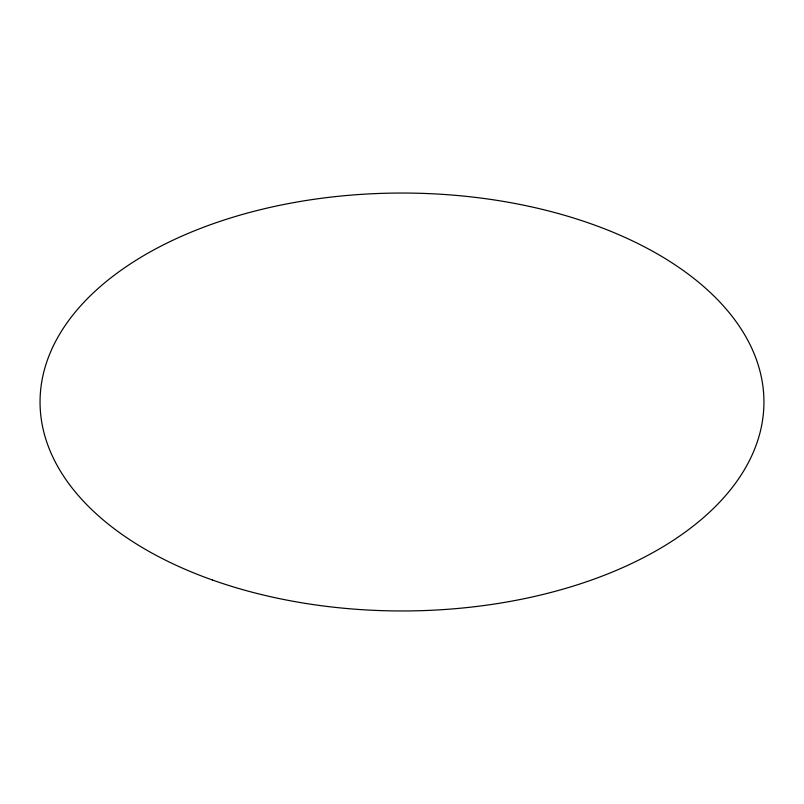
<?xml version="1.0" encoding="UTF-8"?>
<svg xmlns="http://www.w3.org/2000/svg" width="804" height="804" viewBox="0 0 804 804"><rect width="100%" height="100%" fill="white"/><g stroke="black" fill="none" stroke-linecap="round" stroke-linejoin="round"><path stroke-width="1.21" d="M212.477 580.026A361.941 208.96 0 0 0 763.8 407.749A361.941 208.96 0 0 0 229.723 218.226A361.941 208.96 0 0 0 212.477 580.026"/></g></svg>
